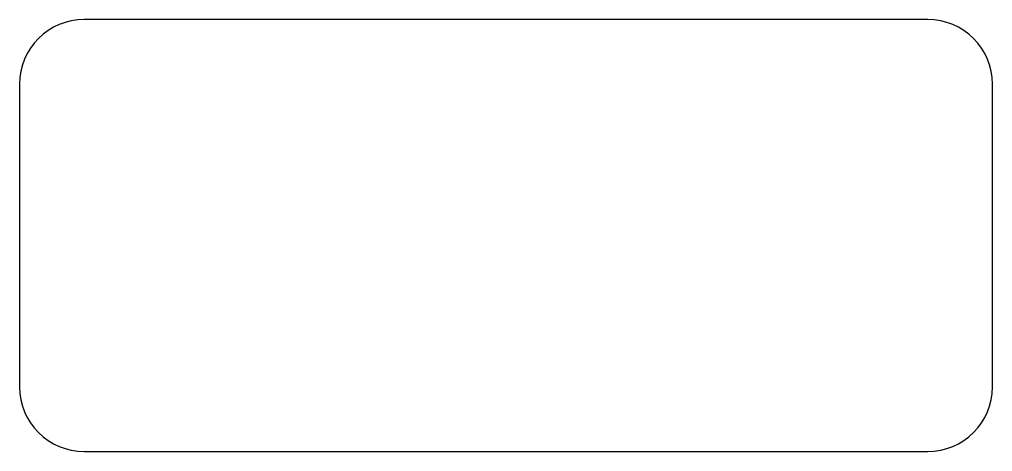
# Model space of a CAD drawing. Header units: millimetres. Extents: x -22.5 to 22.5, y -10 to 10.
import ezdxf

# ---------------------------------------------------------------- set-up
doc = ezdxf.new("R2010")
doc.units = ezdxf.units.MM
doc.layers.add('CUT', color=7, linetype='Continuous')

msp = doc.modelspace()

# ---------------------------------------------------------------- linework, layer by layer
at = {"layer": 'CUT'}
for p, q in [((19.5, 10), (-19.5, 10)), ((-22.5, 7), (-22.5, -7)), ((22.5, -7), (22.5, 7)), ((-19.5, -10), (19.5, -10))]:
    msp.add_line(p, q, dxfattribs=at)
for centre, start, end in [((-19.5, 7), 90, 180), ((19.5, 7), 0, 90), ((-19.5, -7), -180, -90), ((19.5, -7), -90, 0)]:
    msp.add_arc(centre, 3, start, end, dxfattribs=at)

doc.saveas('drawing.dxf')
